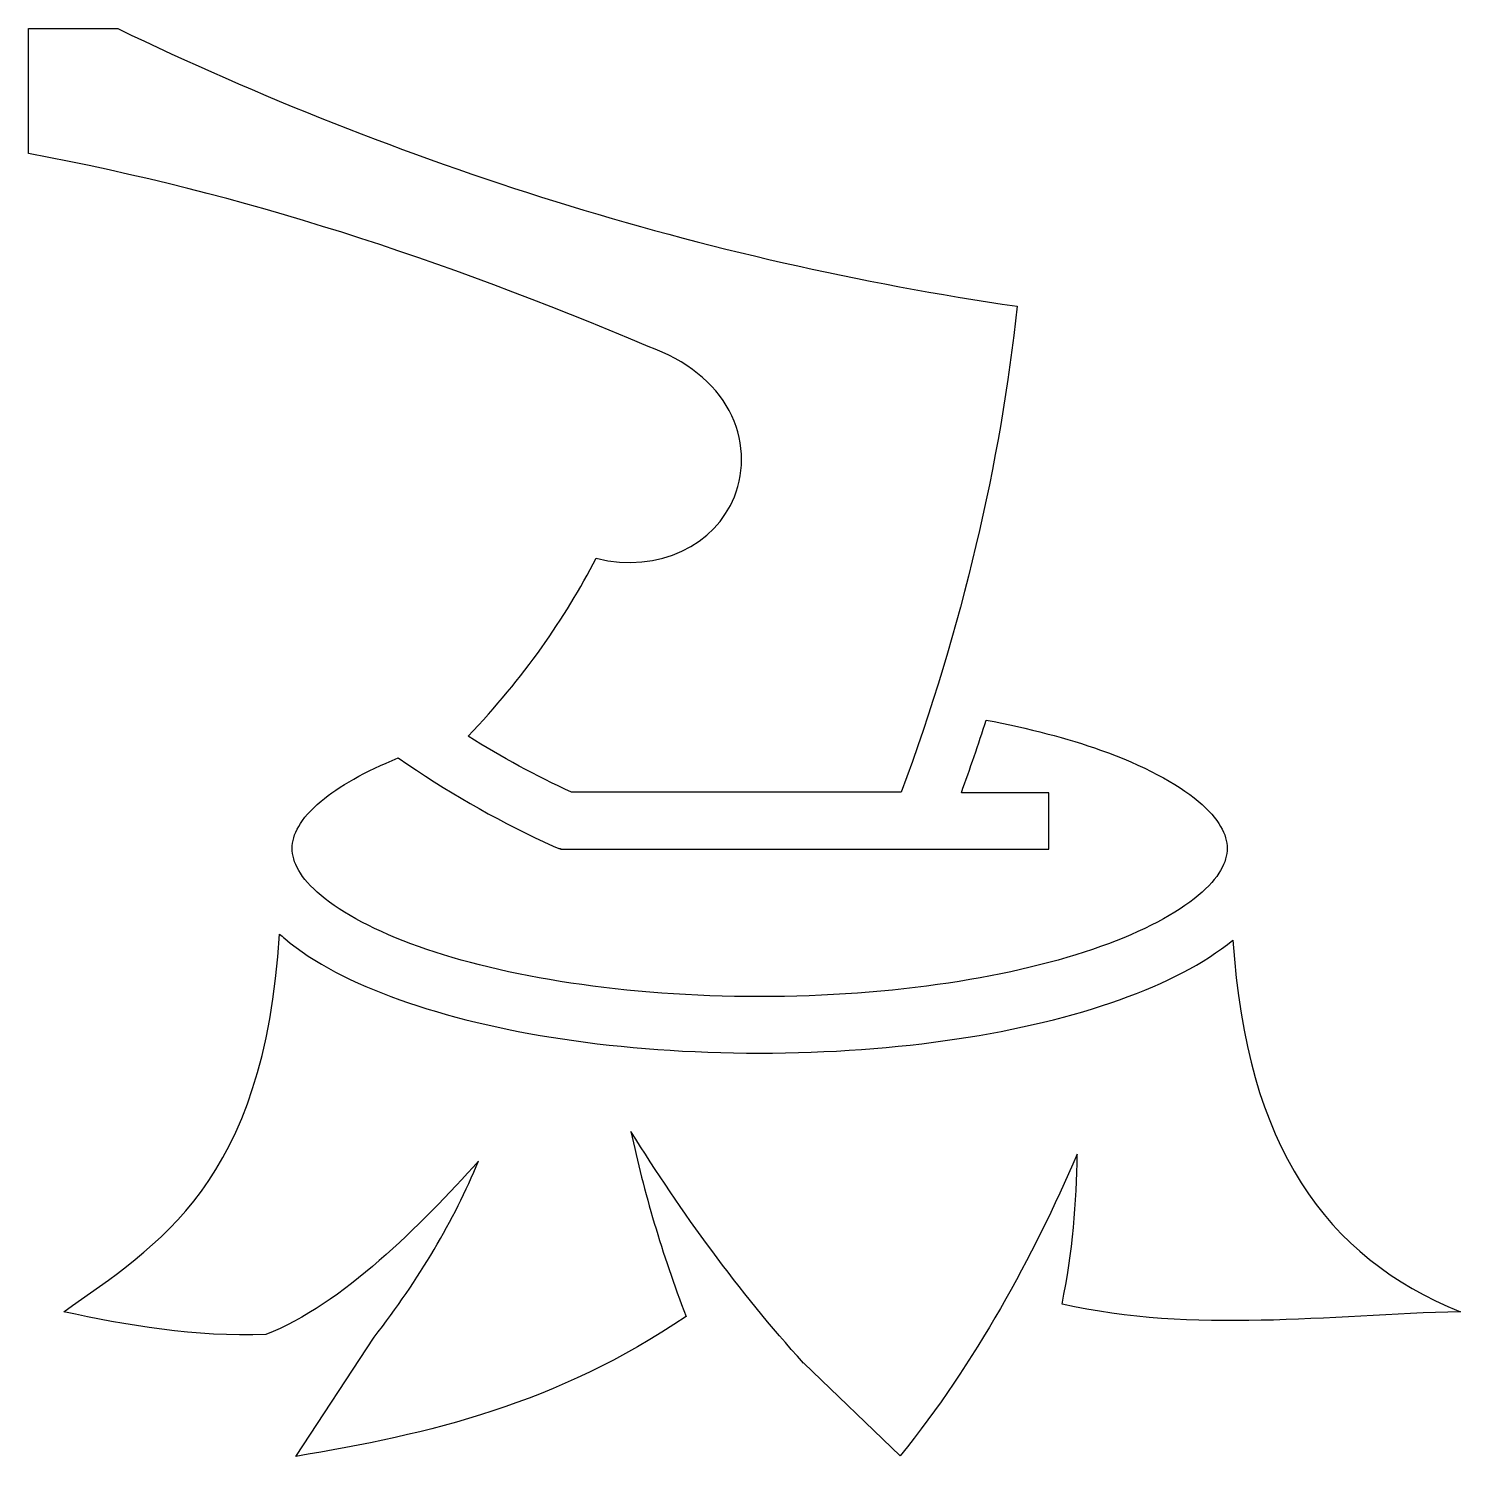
# Model space of a CAD drawing. Header units: centimetres. Extents: x -10 to 10, y -10 to 10.
import ezdxf

# ---------------------------------------------------------------- set-up
doc = ezdxf.new("R2010")
doc.units = ezdxf.units.CM
doc.header["$MEASUREMENT"] = 0
doc.layers.add('Layer 1', color=7, linetype='Continuous')

msp = doc.modelspace()

# ---------------------------------------------------------------- linework, layer by layer
at = {"layer": 'Layer 1'}
for points, knots in [([(-10.01363, 9.9648), (-10.01363, 9.9648), (-10.01363, 8.22149), (-10.01363, 8.22149), (-10.01363, 8.22149), (-6.97572, 7.65054), (-4.27693, 6.75464), (-1.36388, 5.52666), (-1.36388, 5.52666), (-1.36388, 5.52666), (-1.36388, 5.52531), (-1.36388, 5.52531), (-1.36388, 5.52531), (-0.82299, 5.33302), (-0.43686, 5.01482), (-0.23192, 4.63194), (-0.23192, 4.63194), (-0.02361, 4.24273), (-0.00978, 3.80081), (-0.15813, 3.4275), (-0.15813, 3.4275), (-0.42071, 2.76673), (-1.20419, 2.34914), (-2.08858, 2.56837), (-2.08858, 2.56837), (-2.52481, 1.72809), (-3.09766, 0.89755), (-3.8768, 0.08312), (-3.8768, 0.08312), (-3.40705, -0.21227), (-2.92747, -0.47181), (-2.4352, -0.69834), (-2.4352, -0.69834), (-2.4352, -0.69834), (2.17165, -0.69834), (2.17165, -0.69834), (2.17165, -0.69834), (3.02412, 1.59543), (3.56222, 3.92719), (3.78854, 6.08805), (3.78854, 6.08805), (-0.61877, 6.72985), (-4.7977, 8.05616), (-8.76963, 9.96489), (-8.76963, 9.96489), (-8.76963, 9.96489), (-10.01359, 9.96488), (-10.01359, 9.96488), (-10.01359, 9.96488), (-10.01359, 9.96488), (-10.01363, 9.9648), (-10.01363, 9.9648)], [0, 0, 0, 0, 0.07142857, 0.07142857, 0.07142857, 0.07142857, 0.14285714, 0.14285714, 0.14285714, 0.14285714, 0.21428571, 0.21428571, 0.21428571, 0.21428571, 0.28571429, 0.28571429, 0.28571429, 0.28571429, 0.35714286, 0.35714286, 0.35714286, 0.35714286, 0.42857143, 0.42857143, 0.42857143, 0.42857143, 0.5, 0.5, 0.5, 0.5, 0.57142857, 0.57142857, 0.57142857, 0.57142857, 0.64285714, 0.64285714, 0.64285714, 0.64285714, 0.71428571, 0.71428571, 0.71428571, 0.71428571, 0.78571429, 0.78571429, 0.78571429, 0.78571429, 0.85714286, 0.85714286, 0.85714286, 0.85714286, 1, 1, 1, 1]), ([(3.35762, 0.30833), (3.24883, -0.03028), (3.13303, -0.36973), (3.011, -0.70762), (3.011, -0.70762), (3.011, -0.70762), (4.23134, -0.70762), (4.23134, -0.70762), (4.23134, -0.70762), (4.23134, -0.70762), (4.23134, -1.49574), (4.23134, -1.49574), (4.23134, -1.49574), (4.23134, -1.49574), (-2.58679, -1.49574), (-2.58679, -1.49574), (-2.58679, -1.49574), (-2.58679, -1.49574), (-2.58679, -1.48646), (-2.58679, -1.48646), (-2.58679, -1.48646), (-2.58679, -1.48646), (-2.6118, -1.48646), (-2.6118, -1.48646), (-2.6118, -1.48646), (-2.6118, -1.48646), (-2.68952, -1.45087), (-2.68952, -1.45087), (-2.68952, -1.45087), (-3.38993, -1.13406), (-4.06449, -0.75383), (-4.7189, -0.30972), (-4.7189, -0.30972), (-4.7189, -0.30972), (-4.85198, -0.22011), (-4.85198, -0.22011), (-4.85198, -0.22011), (-5.31342, -0.40734), (-5.6829, -0.61691), (-5.92992, -0.82488), (-5.92992, -0.82488), (-6.22607, -1.0743), (-6.33317, -1.29151), (-6.33317, -1.48245), (-6.33317, -1.48245), (-6.33317, -1.67347), (-6.22606, -1.8919), (-5.92992, -2.14132), (-5.92992, -2.14132), (-5.63377, -2.39079), (-5.16381, -2.64312), (-4.56735, -2.85565), (-4.56735, -2.85565), (-3.37442, -3.28049), (-1.67981, -3.55395), (0.19367, -3.55395), (0.19367, -3.55395), (2.06711, -3.55395), (3.7631, -3.28049), (4.95599, -2.85565), (4.95599, -2.85565), (5.5525, -2.64312), (6.02242, -2.39079), (6.31861, -2.14132), (6.31861, -2.14132), (6.61476, -1.89198), (6.72182, -1.67347), (6.72182, -1.48249), (6.72182, -1.48249), (6.72182, -1.2916), (6.61471, -1.0743), (6.31861, -0.82492), (6.31861, -0.82492), (6.02242, -0.57554), (5.5525, -0.32312), (4.95604, -0.11072), (4.95604, -0.11072), (4.49287, 0.05428), (3.95354, 0.19614), (3.35766, 0.30835), (3.35766, 0.30835), (3.35766, 0.30835), (3.35762, 0.30833), (3.35762, 0.30833)], [0, 0, 0, 0, 0.04545455, 0.04545455, 0.04545455, 0.04545455, 0.09090909, 0.09090909, 0.09090909, 0.09090909, 0.13636364, 0.13636364, 0.13636364, 0.13636364, 0.18181818, 0.18181818, 0.18181818, 0.18181818, 0.22727273, 0.22727273, 0.22727273, 0.22727273, 0.27272727, 0.27272727, 0.27272727, 0.27272727, 0.31818182, 0.31818182, 0.31818182, 0.31818182, 0.36363636, 0.36363636, 0.36363636, 0.36363636, 0.40909091, 0.40909091, 0.40909091, 0.40909091, 0.45454545, 0.45454545, 0.45454545, 0.45454545, 0.5, 0.5, 0.5, 0.5, 0.54545455, 0.54545455, 0.54545455, 0.54545455, 0.59090909, 0.59090909, 0.59090909, 0.59090909, 0.63636364, 0.63636364, 0.63636364, 0.63636364, 0.68181818, 0.68181818, 0.68181818, 0.68181818, 0.72727273, 0.72727273, 0.72727273, 0.72727273, 0.77272727, 0.77272727, 0.77272727, 0.77272727, 0.81818182, 0.81818182, 0.81818182, 0.81818182, 0.86363636, 0.86363636, 0.86363636, 0.86363636, 0.90909091, 0.90909091, 0.90909091, 0.90909091, 1, 1, 1, 1]), ([(-6.51095, -2.67897), (-6.72365, -6.15374), (-8.20307, -7.0216), (-9.52343, -7.95397), (-9.52343, -7.95397), (-8.65603, -8.14524), (-7.68153, -8.30945), (-6.70071, -8.27289), (-6.70071, -8.27289), (-5.63791, -7.8577), (-4.53146, -6.7427), (-3.73187, -5.8495), (-3.73187, -5.8495), (-4.07571, -6.68333), (-4.55836, -7.49506), (-5.18932, -8.3111), (-5.18932, -8.3111), (-5.18932, -8.3111), (-6.28429, -9.97399), (-6.28429, -9.97399), (-6.28429, -9.97399), (-4.40621, -9.6625), (-2.64056, -9.24723), (-0.83408, -8.01849), (-0.83408, -8.01849), (-1.16898, -7.14), (-1.4235, -6.28442), (-1.60238, -5.43836), (-1.60238, -5.43836), (-0.89328, -6.56888), (-0.10634, -7.66335), (0.80647, -8.67075), (0.80647, -8.67075), (0.80774, -8.67214), (0.80917, -8.67328), (0.81043, -8.67471), (0.81043, -8.67471), (0.81043, -8.67471), (2.15841, -9.96737), (2.15841, -9.96737), (2.15841, -9.96737), (3.22003, -8.64212), (4.00317, -7.20385), (4.62789, -5.75584), (4.62789, -5.75584), (4.62144, -6.42526), (4.56675, -7.11787), (4.41705, -7.84712), (4.41705, -7.84712), (6.2713, -8.26559), (8.12501, -7.99829), (9.97926, -7.9538), (9.97926, -7.9538), (8.08887, -7.18478), (6.99571, -5.65059), (6.80216, -2.76322), (6.80216, -2.76322), (6.4003, -3.09496), (5.86434, -3.3682), (5.22086, -3.59743), (5.22086, -3.59743), (3.90859, -4.06482), (2.14302, -4.34195), (0.19368, -4.34195), (0.19368, -4.34195), (-1.75562, -4.34195), (-3.51997, -4.06478), (-4.83224, -3.59735), (-4.83224, -3.59735), (-5.48837, -3.36366), (-6.03289, -3.084), (-6.43724, -2.74345), (-6.43724, -2.74345), (-6.46254, -2.7222), (-6.48679, -2.70086), (-6.51103, -2.67893), (-6.51103, -2.67893), (-6.51103, -2.67893), (-6.51095, -2.67897), (-6.51095, -2.67897)], [0, 0, 0, 0, 0.04761905, 0.04761905, 0.04761905, 0.04761905, 0.0952381, 0.0952381, 0.0952381, 0.0952381, 0.14285714, 0.14285714, 0.14285714, 0.14285714, 0.19047619, 0.19047619, 0.19047619, 0.19047619, 0.23809524, 0.23809524, 0.23809524, 0.23809524, 0.28571429, 0.28571429, 0.28571429, 0.28571429, 0.33333333, 0.33333333, 0.33333333, 0.33333333, 0.38095238, 0.38095238, 0.38095238, 0.38095238, 0.42857143, 0.42857143, 0.42857143, 0.42857143, 0.47619048, 0.47619048, 0.47619048, 0.47619048, 0.52380952, 0.52380952, 0.52380952, 0.52380952, 0.57142857, 0.57142857, 0.57142857, 0.57142857, 0.61904762, 0.61904762, 0.61904762, 0.61904762, 0.66666667, 0.66666667, 0.66666667, 0.66666667, 0.71428571, 0.71428571, 0.71428571, 0.71428571, 0.76190476, 0.76190476, 0.76190476, 0.76190476, 0.80952381, 0.80952381, 0.80952381, 0.80952381, 0.85714286, 0.85714286, 0.85714286, 0.85714286, 0.9047619, 0.9047619, 0.9047619, 0.9047619, 1, 1, 1, 1])]:
    msp.add_open_spline(points, degree=3, knots=knots, dxfattribs=at)

doc.saveas('drawing.dxf')
